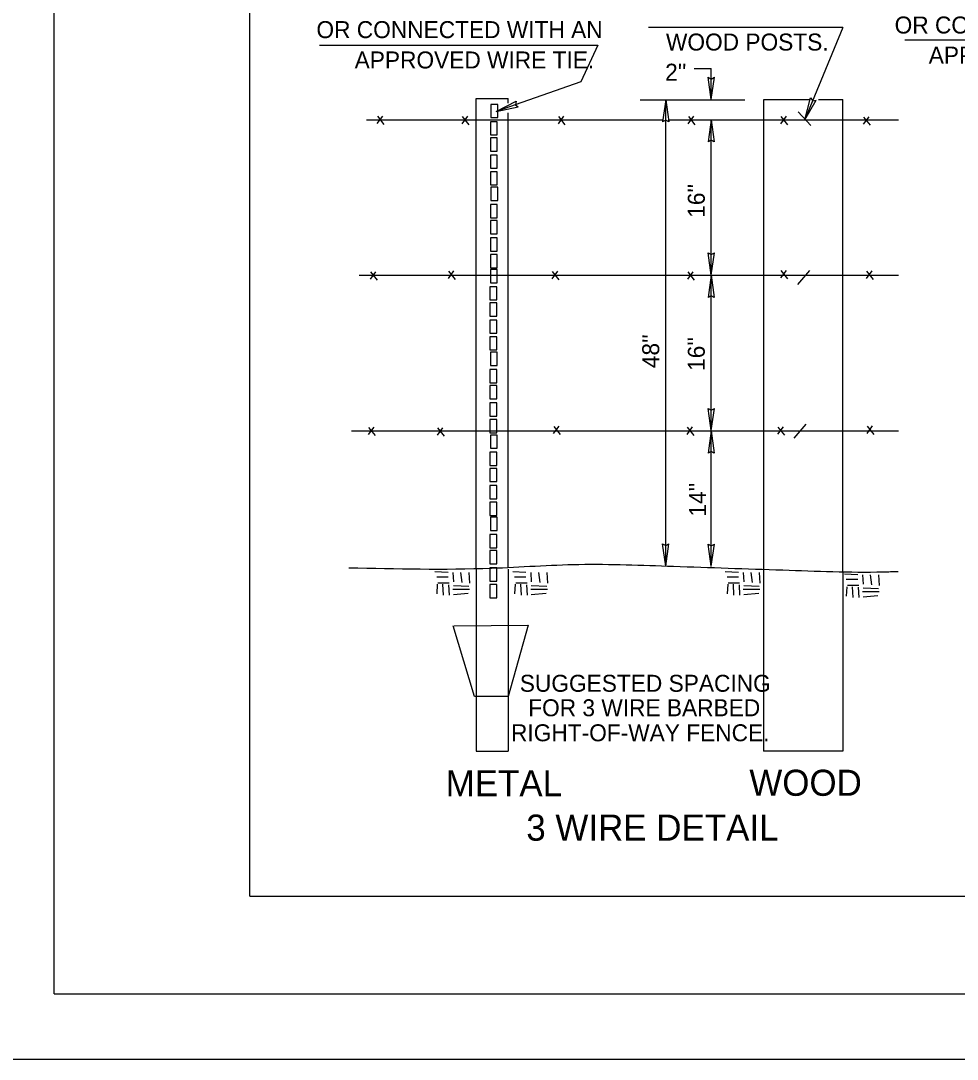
# Model space of a CAD drawing. Extents: x 11 to 454, y -32 to 258.
# Drawn here: x 106.1 to 177.9, y -16.8 to 62.8 of the extents above; entities that cross this region are included whole.
import ezdxf

# ---------------------------------------------------------------- set-up
doc = ezdxf.new("R2010")
doc.units = 0
doc.layers.add('Default', color=7, linetype='Continuous')
doc.layers.add('Level 1', color=7, linetype='Continuous')

msp = doc.modelspace()

# ---------------------------------------------------------------- linework, layer by layer
at = {"layer": 'Default'}
for p, q in [((123.69, -4.252), (123.69, 200.748)), ((169.121, 62.291), (154.212, 62.291)), ((169.121, 62.291), (166.274, 55.4)), ((195.008, 61.316), (173.866, 61.316)), ((129.014, 60.935), (150.348, 60.935)), ((129.076, 60.935), (150.348, 60.935)), ((157.715, 59.14), (159.032, 59.14)), ((159.032, 56.831), (159.032, 59.14)), ((159.033, 56.763), (158.799, 58.466)), ((159.033, 56.763), (159.267, 58.466)), ((141.02, 20.836), (141.02, 56.851)), ((141.02, 56.851), (143.467, 56.851)), ((142.566, 55.845), (144.094, 56.632)), ((143.467, 56.772), (143.467, 56.851)), ((143.467, 56.479), (143.467, 56.831)), ((153.576, 56.749), (161.592, 56.749)), ((155.542, 56.749), (155.308, 55.046)), ((155.542, 21.029), (155.542, 56.749)), ((155.542, 56.749), (155.776, 55.046)), ((163.068, 20.772), (163.068, 56.769)), ((163.068, 56.769), (166.536, 56.769)), ((166.206, 55.218), (166.632, 56.883)), ((166.206, 55.218), (167.065, 56.707)), ((167.248, 56.769), (169.103, 56.769)), ((169.103, 20.582), (169.103, 56.769)), ((142.566, 55.845), (144.25, 56.191)), ((143.467, 20.917), (143.467, 55.744)), ((166.65, 54.78), (165.697, 55.832)), ((132.628, 55.219), (155.274, 55.219)), ((133.449, 54.933), (133.872, 55.5)), ((133.455, 55.483), (133.958, 54.857)), ((139.953, 54.909), (140.375, 55.477)), ((139.958, 55.459), (140.462, 54.834)), ((147.319, 54.909), (147.741, 55.477)), ((147.325, 55.459), (147.828, 54.834)), ((155.777, 55.219), (173.366, 55.219)), ((157.27, 54.909), (157.693, 55.477)), ((157.276, 55.459), (157.78, 54.834)), ((159.031, 55.217), (158.797, 53.514)), ((159.031, 55.217), (159.265, 53.514)), ((159.032, 43.303), (159.032, 55.219)), ((164.364, 54.909), (164.786, 55.477)), ((164.37, 55.459), (164.873, 54.834)), ((170.695, 54.863), (171.117, 55.431)), ((170.7, 55.413), (171.204, 54.788)), ((159.033, 43.314), (158.799, 45.017)), ((159.033, 43.314), (159.267, 45.017)), ((132.057, 43.303), (173.366, 43.303)), ((132.921, 43.006), (133.344, 43.573)), ((132.927, 43.556), (133.43, 42.93)), ((138.897, 43.063), (139.319, 43.63)), ((138.903, 43.613), (139.406, 42.987)), ((146.846, 43.036), (147.268, 43.603)), ((146.852, 43.586), (147.355, 42.96)), ((157.224, 43.006), (157.646, 43.573)), ((157.23, 43.556), (157.733, 42.93)), ((159.031, 43.3), (158.797, 41.597)), ((159.031, 43.3), (159.265, 41.597)), ((159.032, 31.388), (159.032, 43.303)), ((164.364, 43.109), (164.786, 43.676)), ((164.37, 43.659), (164.873, 43.034)), ((165.654, 42.595), (166.58, 43.66)), ((170.926, 43.063), (171.348, 43.63)), ((170.932, 43.613), (171.435, 42.988)), ((159.033, 31.4), (158.799, 33.103)), ((159.033, 31.4), (159.267, 33.103)), ((165.385, 30.832), (166.311, 31.897)), ((131.486, 31.388), (173.366, 31.388)), ((132.779, 31.102), (133.202, 31.669)), ((132.785, 31.652), (133.288, 31.027)), ((138.055, 31.056), (138.477, 31.623)), ((138.061, 31.606), (138.564, 30.98)), ((146.958, 31.177), (147.38, 31.744)), ((146.964, 31.727), (147.467, 31.101)), ((157.178, 31.113), (157.6, 31.68)), ((157.184, 31.663), (157.687, 31.037)), ((159.031, 31.377), (158.797, 29.674)), ((159.031, 31.377), (159.265, 29.674)), ((159.032, 20.989), (159.032, 31.377)), ((164.132, 31.122), (164.555, 31.689)), ((164.138, 31.672), (164.641, 31.046)), ((170.963, 31.187), (171.386, 31.755)), ((170.969, 31.737), (171.473, 31.112)), ((155.542, 21.029), (155.308, 22.732)), ((155.542, 21.029), (155.776, 22.732)), ((159.033, 21.007), (158.799, 22.71)), ((159.033, 21.007), (159.267, 22.71)), ((141.02, 20.819), (141.02, 6.854)), ((143.467, 20.778), (143.467, 6.854)), ((163.027, 20.9), (163.027, 6.854)), ((138.869, 20.541), (137.863, 20.586)), ((138.869, 20.175), (138, 20.175)), ((139.235, 20.541), (139.28, 19.809)), ((139.829, 20.541), (139.92, 19.763)), ((140.469, 20.541), (140.514, 19.718)), ((144.837, 20.541), (143.831, 20.586)), ((144.837, 20.175), (143.968, 20.175)), ((145.202, 20.541), (145.248, 19.809)), ((145.797, 20.541), (145.888, 19.763)), ((146.437, 20.541), (146.482, 19.718)), ((161.113, 20.541), (160.107, 20.586)), ((161.113, 20.175), (160.244, 20.175)), ((161.479, 20.541), (161.524, 19.809)), ((162.073, 20.541), (162.164, 19.763)), ((162.713, 20.541), (162.759, 19.718)), ((169.103, 20.574), (169.103, 6.854)), ((170.246, 20.36), (169.24, 20.405)), ((170.246, 19.994), (169.377, 19.994)), ((170.611, 20.36), (170.657, 19.628)), ((171.206, 20.36), (171.297, 19.583)), ((171.846, 20.36), (171.891, 19.537)), ((138.046, 19.626), (138, 18.895)), ((138.96, 19.718), (138.092, 19.718)), ((138.457, 19.626), (138.503, 18.804)), ((138.915, 19.581), (138.96, 18.804)), ((139.235, 19.261), (140.514, 19.261)), ((139.28, 19.535), (140.469, 19.489)), ((144.014, 19.626), (143.968, 18.895)), ((144.928, 19.718), (144.06, 19.718)), ((144.425, 19.626), (144.471, 18.804)), ((144.883, 19.581), (144.928, 18.804)), ((145.202, 19.261), (146.482, 19.261)), ((145.248, 19.535), (146.437, 19.489)), ((160.29, 19.626), (160.244, 18.895)), ((161.204, 19.718), (160.336, 19.718)), ((160.701, 19.626), (160.747, 18.804)), ((161.159, 19.581), (161.204, 18.804)), ((161.479, 19.261), (162.759, 19.261)), ((161.524, 19.535), (162.713, 19.489)), ((169.423, 19.446), (169.377, 18.714)), ((170.337, 19.537), (169.468, 19.537)), ((169.834, 19.446), (169.88, 18.623)), ((170.291, 19.4), (170.337, 18.623)), ((170.657, 19.354), (171.846, 19.308)), ((139.28, 18.849), (140.423, 18.941)), ((145.248, 18.849), (146.391, 18.941)), ((161.524, 18.849), (162.667, 18.941)), ((170.611, 19.08), (171.891, 19.08)), ((170.657, 18.668), (171.8, 18.76)), ((140.898, 11.025), (139.267, 16.452)), ((139.348, 16.452), (145.017, 16.493)), ((145.017, 16.493), (143.467, 11.025)), ((143.467, 11.025), (140.898, 11.025)), ((141.02, 6.854), (143.467, 6.854)), ((169.103, 6.854), (163.027, 6.854)), ((123.69, -4.252), (448.69, -4.252))]:
    msp.add_line(p, q, dxfattribs=at)
for points in [[(150.348, 60.935), (149.034, 58.125), (142.566, 55.845)], [(158.799, 58.466), (159.035, 58.334), (159.267, 58.466)], [(144.094, 56.632), (144.049, 56.365), (144.25, 56.191)], [(166.632, 56.883), (166.801, 56.672), (167.065, 56.707)], [(155.776, 55.046), (155.539, 55.178), (155.308, 55.046)], [(159.265, 53.514), (159.029, 53.646), (158.797, 53.514)], [(158.799, 45.017), (159.035, 44.885), (159.267, 45.017)], [(159.265, 41.597), (159.029, 41.728), (158.797, 41.597)], [(158.799, 33.103), (159.035, 32.971), (159.267, 33.103)], [(159.265, 29.674), (159.029, 29.806), (158.797, 29.674)], [(155.308, 22.732), (155.544, 22.601), (155.776, 22.732)], [(158.799, 22.71), (159.035, 22.579), (159.267, 22.71)]]:
    msp.add_lwpolyline(points, dxfattribs=at)
for points in [[(142.158, 55.373), (142.686, 55.373), (142.686, 56.386), (142.158, 56.386)], [(142.114, 54.052), (142.642, 54.052), (142.642, 55.065), (142.114, 55.065)], [(142.114, 52.819), (142.642, 52.819), (142.642, 53.832), (142.114, 53.832)], [(142.114, 51.498), (142.642, 51.498), (142.642, 52.51), (142.114, 52.51)], [(142.114, 50.22), (142.642, 50.22), (142.642, 51.233), (142.114, 51.233)], [(142.158, 49.031), (142.686, 49.031), (142.686, 50.044), (142.158, 50.044)], [(142.114, 47.71), (142.642, 47.71), (142.642, 48.723), (142.114, 48.723)], [(142.114, 46.477), (142.642, 46.477), (142.642, 47.49), (142.114, 47.49)], [(142.114, 45.156), (142.642, 45.156), (142.642, 46.168), (142.114, 46.168)], [(142.114, 43.878), (142.642, 43.878), (142.642, 44.891), (142.114, 44.891)], [(142.114, 42.733), (142.642, 42.733), (142.642, 43.746), (142.114, 43.746)], [(142.07, 41.412), (142.598, 41.412), (142.598, 42.425), (142.07, 42.425)], [(142.07, 40.179), (142.598, 40.179), (142.598, 41.192), (142.07, 41.192)], [(142.07, 38.858), (142.598, 38.858), (142.598, 39.87), (142.07, 39.87)], [(142.07, 37.58), (142.598, 37.58), (142.598, 38.593), (142.07, 38.593)], [(142.114, 36.391), (142.642, 36.391), (142.642, 37.404), (142.114, 37.404)], [(142.07, 35.07), (142.598, 35.07), (142.598, 36.083), (142.07, 36.083)], [(142.07, 33.837), (142.598, 33.837), (142.598, 34.85), (142.07, 34.85)], [(142.07, 32.516), (142.598, 32.516), (142.598, 33.528), (142.07, 33.528)], [(142.07, 31.238), (142.598, 31.238), (142.598, 32.251), (142.07, 32.251)], [(142.114, 30.049), (142.642, 30.049), (142.642, 31.062), (142.114, 31.062)], [(142.07, 28.728), (142.598, 28.728), (142.598, 29.741), (142.07, 29.741)], [(142.07, 27.495), (142.598, 27.495), (142.598, 28.508), (142.07, 28.508)], [(142.07, 26.173), (142.598, 26.173), (142.598, 27.186), (142.07, 27.186)], [(142.07, 24.896), (142.598, 24.896), (142.598, 25.909), (142.07, 25.909)], [(142.114, 23.751), (142.642, 23.751), (142.642, 24.764), (142.114, 24.764)], [(142.07, 22.43), (142.598, 22.43), (142.598, 23.443), (142.07, 23.443)], [(142.07, 21.197), (142.598, 21.197), (142.598, 22.21), (142.07, 22.21)], [(142.07, 19.875), (142.598, 19.875), (142.598, 20.888), (142.07, 20.888)], [(142.07, 18.598), (142.598, 18.598), (142.598, 19.611), (142.07, 19.611)]]:
    msp.add_lwpolyline(points, close=True, dxfattribs=at)
msp.add_spline([(131.278, 20.899), (142.205, 20.868), (148.883, 21.153), (156.13, 21.011), (164.514, 20.726), (172.187, 20.584), (173.357, 20.617)], degree=3, dxfattribs=at)
at = {"layer": 'Level 1'}
for p, q in [((108.69, -11.752), (108.69, 208.248)), ((108.69, -11.752), (453.69, -11.752)), ((93.69, -16.752), (453.69, -16.752))]:
    msp.add_line(p, q, dxfattribs=at)

# ---------------------------------------------------------------- texts
at = {"layer": 'Default'}
for s, height, p in [('OR CONNECTED WITH AN', 1.3, (173.076, 61.82)), ('OR CONNECTED WITH AN', 1.3, (128.789, 61.467)), ('WOOD POSTS.', 1.3, (155.561, 60.516)), ('APPROVED WIRE TIE.', 1.3, (131.715, 59.142)), ('APPROVED WIRE TIE.', 1.3, (175.689, 59.513)), ("2''", 1.3, (155.498, 58.205)), ('SUGGESTED SPACING', 1.3, (144.366, 11.395)), ('FOR 3 WIRE BARBED', 1.3, (145.01, 9.521)), ('RIGHT-OF-WAY FENCE.', 1.3, (143.693, 7.604)), ('METAL', 2, (138.686, 3.386)), ('WOOD', 2, (161.947, 3.426)), ('3 WIRE DETAIL', 2, (144.864, -0.011))]:
    msp.add_text(s, height=height, dxfattribs=at).set_placement(p)
for s, p in [("16''", (158.535, 47.703)), ("48''", (155.045, 36.184)), ("16''", (158.535, 35.973)), ("14''", (158.636, 24.813))]:
    msp.add_text(s, height=1.3, rotation=90, dxfattribs=at).set_placement(p)

doc.saveas('drawing.dxf')
